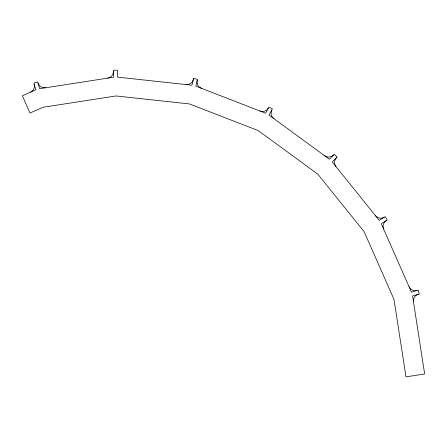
<?xml version="1.0" encoding="UTF-8"?>
<svg xmlns="http://www.w3.org/2000/svg" width="447" height="447" viewBox="0 0 447 447"><rect width="100%" height="100%" fill="white"/><g stroke="black" fill="none" stroke-linecap="round" stroke-linejoin="round"><path stroke-width="0.67" d="M113.477 71.352L112.957 73.99A7.074 7.074 0 0 1 110.308 77.152L107.805 78.124M197.194 80.432L197.133 83.12A7.074 7.074 0 0 0 199.038 86.779L201.279 88.266M193.35 79.493L192.165 81.913A7.074 7.074 0 0 1 188.79 84.282L186.114 84.572M271.86 109.934L271.106 112.515A7.074 7.074 0 0 0 272.005 116.544L273.782 118.561M268.39 108.034L266.624 110.063A7.074 7.074 0 0 1 262.747 111.476L260.093 111.068M336.351 157.757L334.954 160.054A7.074 7.074 0 0 0 334.781 164.178L335.976 166.586M333.49 155.025L331.261 156.528A7.074 7.074 0 0 1 327.148 156.891L324.69 155.807M386.264 220.645L384.319 222.5A7.074 7.074 0 0 0 383.085 226.439L383.615 229.076M30.491 92.166L32.659 90.579A7.074 7.074 0 0 0 34.402 86.835L34.218 84.153M384.208 217.264L381.665 218.136A7.074 7.074 0 0 1 377.598 217.426L375.502 215.739M418.202 294.305L415.844 295.596A7.074 7.074 0 0 0 413.631 299.082L413.464 301.764M417.09 290.511L414.408 290.695A7.074 7.074 0 0 1 410.664 288.952L409.078 286.784M45.471 87.785L42.789 87.618A7.074 7.074 0 0 1 39.302 85.405L38.012 83.041M193.612 78.409L191.959 85.204L117.567 77.135L117.405 70.145L113.449 70.235L113.611 77.225L39.666 88.685L37.699 81.974L33.905 83.086L35.866 89.797L22.35 95.759L29.971 113.035L43.041 107.269L116.019 95.96L189.433 103.922L258.288 130.619L317.884 174.224L364.171 231.769L393.98 299.334L405.993 376.855L424.65 373.966L412.564 295.953L419.275 293.992L418.163 290.198L411.452 292.159L381.241 223.696L387.219 220.064L385.163 216.683L379.19 220.321L332.289 162.01L337.122 156.953L334.261 154.221L329.433 159.277L269.038 115.091L272.396 108.956L268.926 107.056L265.568 113.192L195.803 86.142L197.457 79.348L193.612 78.409"/></g></svg>
